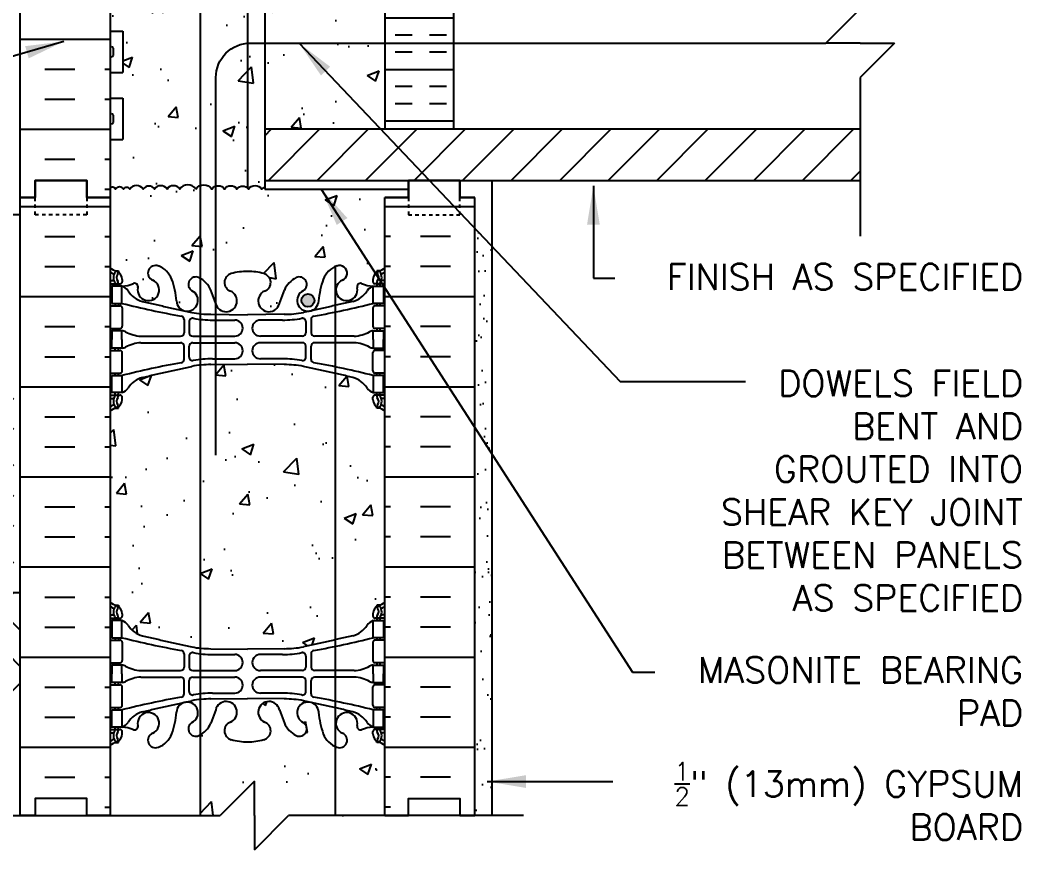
# Model space of a CAD drawing. Header units: inches. Extents: x 180.5 to 231.8, y 88.4 to 166.7.
# Drawn here: x 202.56 to 231.75, y 119.65 to 143.83 of the extents above; entities that cross this region are included whole.
import ezdxf

# ---------------------------------------------------------------- set-up
doc = ezdxf.new("R2010")
doc.units = ezdxf.units.IN
doc.header["$LTSCALE"] = 0.5
doc.header["$MEASUREMENT"] = 0
doc.linetypes.add('DASHED2', pattern=[0.375, 0.25, -0.125])
for name, color, linetype in [('HATCH', 12, 'Continuous'), ('line25', 2, 'Continuous'), ('LINE3', 3, 'Continuous'), ('LINE50', 5, 'Continuous'), ('LINE9', 9, 'Continuous'), ('TEXT', 4, 'Continuous'), ('Web_Edge', 9, 'Continuous')]:
    doc.layers.add(name, color=color, linetype=linetype)
doc.styles.add('DIM', font='romans.shx', dxfattribs={"width": 0.7})
doc.styles.add('ROMANS', font='romans.shx', dxfattribs={"height": 0.75})
doc.dimstyles.new('ext_12', dxfattribs={"dimscale": 12, "dimtxt": 0.09375, "dimasz": 0.09375, "dimexe": 0.09375, "dimexo": 0.0625, "dimgap": 0.0625, "dimtad": 1, "dimdec": 1, "dimzin": 3, "dimdsep": 46, "dimlunit": 4, "dimtxsty": 'DIM', "dimcen": 0.09, "dimdle": 0.09375, "dimclrt": 4, "dimadec": 0, "dimazin": 0, "dimtfac": 1, "dimtdec": 1, "dimtmove": 2, "dimatfit": 3, "dimfxl": 1, "dimfrac": 2, "dimtolj": 1, "dimtzin": 0, "dimarcsym": 0})

msp = doc.modelspace()

# ---------------------------------------------------------------- hatches: boundary and pattern name
at = {"layer": 'HATCH'}
h = msp.add_hatch(dxfattribs=at)
h.set_pattern_fill('AR-CONC', color=256, scale=0.5)
h.set_pattern_definition([(50, (0, 0), (3.5863, -0.31376), [0.375, -4.125]), (355, (0, 0), (-0.693757, 3.76096), [0.3, -3.3]), (100.4514, (0.299, -0.026), (2.892544, 3.4472), [0.3187, -3.50571]), (46.1842, (0, 1), (5.33621, -0.8276), [0.5625, -6.1875]), (96.6356, (0.4447, 0.931), (4.67331, 4.87059), [0.47805, -5.25857]), (351.1842, (0, 1), (4.67331, 4.87059), [0.45, -4.95]), (21, (0.5, 0.75), (2.984535, -2.013094), [0.375, -4.125]), (326, (0.5, 0.75), (1.216577, 3.62575), [0.3, -3.3]), (71.4514, (0.7487, 0.5822), (4.20111, 1.612656), [0.3187, -3.50571]), (37.5, (0, 0), (0.060799, 1.664469), [0, -3.26, 0, -3.35, 0, -3.3125]), (7.5, (0, 0), (1.315348, 1.972059), [0, -1.91, 0, -3.185, 0, -1.2625]), (327.5, (-1.115, 0), (2.669112, -0.1127744), [0, -1.25, 0, -3.9, 0, -5.175]), (317.5, (-1.615, 0), (2.91593, 0.500525), [0, -1.625, 0, -2.59, 0, -3.675])])
edge = h.paths.add_edge_path()
edge.add_arc((212.839, 132.066), 0.5, 46.2109, 66.4218)
edge.add_line((213.039, 132.524), (212.949, 132.524))
edge.add_line((212.949, 132.524), (212.949, 132.566))
edge.add_arc((213.089, 132.773), 0.25, 180, 235.9442, ccw=False)
edge.add_line((212.839, 132.773), (212.839, 132.841))
edge.add_arc((212.902, 132.841), 0.0625, 90, 180, ccw=False)
edge.add_line((212.902, 132.903), (212.949, 132.903))
edge.add_line((212.949, 132.903), (212.949, 132.973))
edge.add_line((212.949, 132.973), (212.844, 132.973))
edge.add_arc((212.967, 133.316), 0.364, 214.9775, 250.3387, ccw=False)
edge.add_arc((212.044, 132.704), 0.743, 32.7919, 73.8107)
edge.add_spline(control_points=[(212.251, 133.418), (210.814, 133.739)], knot_values=[0, 0, 1, 1], degree=1, periodic=0)
edge.add_arc((210.257, 130.807), 2.984, 79.2546, 90.0995)
edge.add_line((210.252, 133.791), (209.185, 133.807))
edge.add_line((209.185, 133.807), (208.119, 133.791))
edge.add_arc((208.114, 130.807), 2.984, 89.9005, 100.7454)
edge.add_spline(control_points=[(207.557, 133.739), (206.12, 133.418)], knot_values=[0, 0, 1, 1], degree=1, periodic=0)
edge.add_arc((206.327, 132.704), 0.743, 106.1893, 147.2081)
edge.add_arc((205.404, 133.316), 0.364, 289.6613, 325.0225, ccw=False)
edge.add_line((205.526, 132.973), (205.421, 132.973))
edge.add_line((205.421, 132.973), (205.421, 132.903))
edge.add_line((205.421, 132.903), (205.469, 132.903))
edge.add_arc((205.469, 132.841), 0.0625, 0, 90, ccw=False)
edge.add_line((205.531, 132.841), (205.531, 132.773))
edge.add_arc((205.281, 132.773), 0.25, 304.0558, 360, ccw=False)
edge.add_line((205.421, 132.566), (205.421, 132.524))
edge.add_line((205.421, 132.524), (205.331, 132.524))
edge.add_arc((205.531, 132.066), 0.5, 113.5782, 133.7891)
edge.add_line((205.185, 132.427), (205.185, 126.88))
edge.add_arc((205.531, 127.241), 0.5, 226.2109, 246.4218)
edge.add_line((205.331, 126.783), (205.421, 126.783))
edge.add_line((205.421, 126.783), (205.421, 126.741))
edge.add_arc((205.281, 126.534), 0.25, 0, 55.9442, ccw=False)
edge.add_line((205.531, 126.534), (205.531, 126.467))
edge.add_arc((205.469, 126.467), 0.0625, -90, 0, ccw=False)
edge.add_line((205.469, 126.404), (205.421, 126.404))
edge.add_line((205.421, 126.404), (205.421, 126.334))
edge.add_line((205.421, 126.334), (205.526, 126.334))
edge.add_arc((205.404, 125.992), 0.364, 34.9775, 70.3387, ccw=False)
edge.add_arc((206.327, 126.603), 0.743, 212.7919, 253.8107)
edge.add_spline(control_points=[(206.12, 125.889), (207.557, 125.568)], knot_values=[0, 0, 1, 1], degree=1, periodic=0)
edge.add_arc((208.114, 128.5), 2.984, 259.2546, 270.0995)
edge.add_line((208.119, 125.516), (209.185, 125.5))
edge.add_line((209.185, 125.5), (210.252, 125.516))
edge.add_arc((210.257, 128.5), 2.984, 269.9005, 280.7454)
edge.add_spline(control_points=[(210.814, 125.568), (212.251, 125.889)], knot_values=[0, 0, 1, 1], degree=1, periodic=0)
edge.add_arc((212.044, 126.603), 0.743, 286.1893, 327.2081)
edge.add_arc((212.967, 125.992), 0.364, 109.6613, 145.0225, ccw=False)
edge.add_line((212.844, 126.334), (212.949, 126.334))
edge.add_line((212.949, 126.334), (212.949, 126.404))
edge.add_line((212.949, 126.404), (212.902, 126.404))
edge.add_arc((212.902, 126.467), 0.0625, 180, 270, ccw=False)
edge.add_line((212.839, 126.467), (212.839, 126.534))
edge.add_arc((213.089, 126.534), 0.25, 124.0558, 180, ccw=False)
edge.add_line((212.949, 126.741), (212.949, 126.783))
edge.add_line((212.949, 126.783), (213.039, 126.783))
edge.add_arc((212.839, 127.241), 0.5, 293.5782, 313.7891)
edge.add_line((213.185, 126.88), (213.185, 132.427))
h.paths.add_polyline_path([(213.185, 138.654), (213.873, 138.654), (213.873, 138.904), (209.685, 138.904), (209.685, 138.95, 0.235325), (209.601, 138.905, 0.520567), (209.208, 138.905, 0.520567), (208.877, 138.905, 0.520567), (208.515, 138.905, 0.520567), (208.142, 138.905, 0.520567), (207.676, 138.905, 0.520567), (207.211, 138.905, 0.520567), (206.838, 138.905, 0.520567), (206.476, 138.905, 0.520567), (206.145, 138.905, 0.520567), (205.751, 138.905, 0.520567), (205.575, 138.905, 0.520567), (205.337, 138.905, 0.463769), (205.185, 138.938), (205.185, 138.654), (205.185, 136.619, 0.088416), (205.331, 136.522), (205.421, 136.522), (205.421, 136.48, -0.249069), (205.531, 136.273), (205.531, 136.206, -0.414214), (205.469, 136.143), (205.421, 136.143), (205.421, 136.073), (205.526, 136.073, 0.085348), (205.856, 136.149, -0.669601), (205.988, 136.028, 2.087231), (206.422, 136.253, -1), (206.586, 136.662, -0.21345), (206.978, 136.272, -0.069923), (207.115, 135.629, 1.702394), (207.565, 135.941, -0.940793), (207.768, 136.324, -0.173075), (208.114, 135.958), (208.257, 135.571, 1.612474), (208.688, 135.931, -0.734872), (208.711, 136.442, -0.068475), (209.185, 136.504, -0.068475), (209.66, 136.442, -0.734872), (209.683, 135.931, 1.612474), (210.114, 135.571), (210.257, 135.958, -0.173075), (210.603, 136.324, -0.940793), (210.806, 135.941, 1.702394), (211.256, 135.629, -0.069923), (211.393, 136.272, -0.21345), (211.785, 136.662, -1), (211.949, 136.253, 2.087231), (212.382, 136.028, -0.669601), (212.515, 136.149, 0.085348), (212.844, 136.073), (212.949, 136.073), (212.949, 136.143), (212.902, 136.143, -0.414214), (212.839, 136.206), (212.839, 136.273, -0.249069), (212.949, 136.48), (212.949, 136.522), (213.039, 136.522, 0.088416), (213.185, 136.619)])
h.paths.add_polyline_path([(209.685, 147.154), (205.752, 147.154, 0.243307), (205.55, 147.046), (205.55, 146.199), (205.509, 146.199), (205.509, 145.654), (205.259, 145.654), (205.259, 146.199), (205.185, 146.199), (205.185, 145.449), (205.55, 145.449), (205.55, 144.249), (205.185, 144.249), (205.185, 143.499), (205.55, 143.499), (205.55, 142.299), (205.185, 142.299), (205.185, 141.549), (205.55, 141.549), (205.55, 140.349), (205.185, 140.349), (205.185, 138.938, -0.463769), (205.337, 138.905, -0.520567), (205.575, 138.905, -0.520567), (205.751, 138.905, -0.520567), (206.145, 138.905, -0.520567), (206.476, 138.905, -0.520567), (206.838, 138.905, -0.520567), (207.211, 138.905, -0.520567), (207.676, 138.905, -0.520567), (208.142, 138.905, -0.520567), (208.515, 138.905, -0.520567), (208.877, 138.905, -0.520567), (209.208, 138.905, -0.520567), (209.601, 138.905, -0.235325), (209.685, 138.95), (209.685, 139.154)])
h.paths.add_polyline_path([(213.185, 145.654), (209.685, 145.654), (209.685, 140.654), (213.185, 140.654)])
h.paths.add_polyline_path([(212.675, 149.435, 0.268138), (212.514, 149.583), (205.857, 149.583, 0.268156), (205.695, 149.435), (205.695, 147.966), (205.815, 147.766), (205.815, 147.654), (205.185, 147.654), (205.185, 147.279), (205.425, 147.279, -0.180815), (205.751, 147.404), (213.185, 147.404), (213.185, 147.654), (212.555, 147.654), (212.555, 147.766), (212.675, 147.966)])
h.paths.add_polyline_path([(212.675, 155.925), (212.775, 155.925), (212.775, 155.955, -0.414214), (212.825, 156.005), (212.952, 156.005), (213, 156.155, -0.6), (213.1, 156.155), (213.185, 155.894), (213.185, 156.654), (213.185, 158.688, 0.088416), (213.039, 158.785), (212.949, 158.785), (212.949, 158.827, -0.249069), (212.839, 159.034), (212.839, 159.102, -0.414214), (212.902, 159.164), (212.949, 159.164), (212.949, 159.234), (212.844, 159.234, 0.085348), (212.515, 159.159, -0.669601), (212.382, 159.279, 2.087231), (211.949, 159.054, -1), (211.785, 158.646, -0.21345), (211.393, 159.035, -0.069923), (211.256, 159.679, 1.702394), (210.806, 159.366, -0.940793), (210.603, 158.983, -0.173075), (210.257, 159.35), (210.114, 159.736, 1.612474), (209.683, 159.377, -0.734872), (209.66, 158.866, -0.068475), (209.185, 158.804, -0.068475), (208.711, 158.866, -0.734872), (208.688, 159.377, 1.612474), (208.257, 159.736), (208.114, 159.35, -0.173075), (207.768, 158.983, -0.940793), (207.565, 159.366, 1.702394), (207.115, 159.679, -0.069923), (206.978, 159.035, -0.21345), (206.586, 158.646, -1), (206.422, 159.054, 2.087231), (205.988, 159.279, -0.669601), (205.856, 159.159, 0.085348), (205.526, 159.234), (205.421, 159.234), (205.421, 159.164), (205.469, 159.164, -0.414214), (205.531, 159.102), (205.531, 159.034, -0.249069), (205.421, 158.827), (205.421, 158.785), (205.331, 158.785, 0.088416), (205.185, 158.688), (205.185, 155.894), (205.27, 156.155, -0.6), (205.37, 156.155), (205.419, 156.005), (205.545, 156.005, -0.414214), (205.595, 155.955), (205.595, 155.925), (205.695, 155.925), (205.695, 154.323, -0.380397), (205.988, 154.028, 2.087231), (206.422, 154.253, -1), (206.586, 154.662, -0.21345), (206.978, 154.272, -0.069923), (207.115, 153.629, 1.702394), (207.565, 153.941, -0.940793), (207.768, 154.324, -0.173075), (208.114, 153.958), (208.257, 153.571, 1.612474), (208.688, 153.931, -0.734872), (208.711, 154.442, -0.068475), (209.185, 154.504, -0.068475), (209.66, 154.442, -0.734872), (209.683, 153.931, 1.612474), (210.114, 153.571), (210.257, 153.958, -0.173075), (210.603, 154.324, -0.940793), (210.806, 153.941, 1.702394), (211.256, 153.629, -0.069923), (211.393, 154.272, -0.21345), (211.785, 154.662, -1), (211.949, 154.253, 2.087231), (212.382, 154.028, -0.380392), (212.675, 154.323)])
edge = h.paths.add_edge_path()
edge.add_line((213.185, 162.88), (213.185, 165.654))
edge.add_line((213.185, 165.654), (210.185, 165.654))
edge.add_line((210.185, 165.654), (209.185, 164.654))
edge.add_line((209.185, 164.654), (209.185, 166.654))
edge.add_line((209.185, 166.654), (208.185, 165.654))
edge.add_line((208.185, 165.654), (205.185, 165.654))
edge.add_line((205.185, 165.654), (205.185, 162.88))
edge.add_arc((205.531, 163.241), 0.5, 226.2109, 246.4218)
edge.add_line((205.331, 162.783), (205.421, 162.783))
edge.add_line((205.421, 162.783), (205.421, 162.741))
edge.add_arc((205.281, 162.534), 0.25, 0, 55.9442, ccw=False)
edge.add_line((205.531, 162.534), (205.531, 162.467))
edge.add_arc((205.469, 162.467), 0.0625, -90, 0, ccw=False)
edge.add_line((205.469, 162.404), (205.421, 162.404))
edge.add_line((205.421, 162.404), (205.421, 162.334))
edge.add_line((205.421, 162.334), (205.526, 162.334))
edge.add_arc((205.404, 161.992), 0.364, 34.9775, 70.3387, ccw=False)
edge.add_arc((206.327, 162.603), 0.743, 212.7919, 253.8107)
edge.add_spline(control_points=[(206.12, 161.889), (207.557, 161.568)], knot_values=[0, 0, 1, 1], degree=1, periodic=0)
edge.add_arc((208.114, 164.5), 2.984, 259.2546, 270.0995)
edge.add_line((208.119, 161.516), (209.185, 161.5))
edge.add_line((209.185, 161.5), (210.252, 161.516))
edge.add_arc((210.257, 164.5), 2.984, 269.9005, 280.7454)
edge.add_spline(control_points=[(210.814, 161.568), (212.251, 161.889)], knot_values=[0, 0, 1, 1], degree=1, periodic=0)
edge.add_arc((212.044, 162.603), 0.743, 286.1893, 327.2081)
edge.add_arc((212.967, 161.992), 0.364, 109.6613, 145.0225, ccw=False)
edge.add_line((212.844, 162.334), (212.949, 162.334))
edge.add_line((212.949, 162.334), (212.949, 162.404))
edge.add_line((212.949, 162.404), (212.902, 162.404))
edge.add_arc((212.902, 162.467), 0.0625, 180, 270, ccw=False)
edge.add_line((212.839, 162.467), (212.839, 162.534))
edge.add_arc((213.089, 162.534), 0.25, 124.0558, 180, ccw=False)
edge.add_line((212.949, 162.741), (212.949, 162.783))
edge.add_line((212.949, 162.783), (213.039, 162.783))
edge.add_arc((212.839, 163.241), 0.5, 293.5782, 313.7891)
h.paths.add_polyline_path([(207.593, 164.179), (207.944, 164.314), (207.842, 164.011)], flags=16)
h = msp.add_hatch(dxfattribs=at)
h.set_pattern_fill('INSUL', color=256, scale=7, style=0)
h.set_pattern_definition([(0, (-2720.976, -258.3558), (0, 2.625), []), (0, (-2720.976, -257.4808), (0, 2.625), [0.875, -0.875]), (0, (-2720.976, -256.6058), (0, 2.625), [0.875, -0.875])])
h.paths.add_polyline_path([(202.56, 138.654), (202.998, 138.654), (202.998, 139.154), (204.498, 139.154), (204.498, 138.654), (205.185, 138.654), (205.185, 156.654), (204.498, 156.654), (204.498, 157.154), (202.998, 157.154), (202.998, 156.654), (202.56, 156.654)])
h = msp.add_hatch(dxfattribs=at)
h.set_pattern_fill('INSUL', color=256, scale=4, angle=180, style=0)
h.set_pattern_definition([(180, (73.9841, -28.6108), (-2e-16, -1.5), []), (180, (73.9841, -29.1108), (-2e-16, -1.5), [0.5, -0.5]), (180, (73.9841, -29.6108), (-2e-16, -1.5), [0.5, -0.5])])
h.paths.add_polyline_path([(213.185, 140.654), (215.185, 140.654), (215.185, 141.751), (213.185, 141.751)])
h.paths.add_polyline_path([(215.185, 145.654), (213.185, 145.654), (213.185, 141.751), (215.185, 141.751)])
h = msp.add_hatch(dxfattribs=at)
h.set_pattern_fill('ANSI31', color=256, scale=8, style=0)
h.set_pattern_definition([(45, (82.9179, 6.6192), (-0.707107, 0.707107), [])])
h.paths.add_polyline_path([(209.685, 140.654), (209.685, 139.154), (227.037, 139.154), (227.037, 140.654)])
h = msp.add_hatch(dxfattribs=at)
h.set_pattern_fill('INSUL', color=256, scale=7, style=0)
h.set_pattern_definition([(0, (-2720.976, -276.3558), (0, 2.625), []), (0, (-2720.976, -275.4808), (0, 2.625), [0.875, -0.875]), (0, (-2720.976, -274.6058), (0, 2.625), [0.875, -0.875])])
h.paths.add_polyline_path([(202.56, 120.654), (202.998, 120.654), (202.998, 121.154), (204.498, 121.154), (204.498, 120.654), (205.185, 120.654), (205.185, 138.654), (204.498, 138.654), (204.498, 139.154), (202.998, 139.154), (202.998, 138.654), (202.56, 138.654)])
h = msp.add_hatch(dxfattribs=at)
h.set_pattern_fill('INSUL', color=256, scale=7, style=0)
h.set_pattern_definition([(180, (3139.347, -276.3558), (0, 2.625), []), (180, (3139.347, -275.4808), (0, 2.625), [0.875, -0.875]), (180, (3139.347, -274.6058), (0, 2.625), [0.875, -0.875])])
h.paths.add_polyline_path([(215.81, 120.654), (215.373, 120.654), (215.373, 121.154), (213.873, 121.154), (213.873, 120.654), (213.185, 120.654), (213.185, 138.654), (213.873, 138.654), (213.873, 139.154), (215.373, 139.154), (215.373, 138.654), (215.81, 138.654)])
h = msp.add_hatch(dxfattribs=at)
h.set_pattern_fill('AR-SAND', color=256, scale=0.5, style=0)
h.set_pattern_definition([(37.5, (109.0073, -7.74744), (-0.0314967, 0.963412), [0, -0.76, 0, -0.85, 0, -0.8125]), (7.5, (109.0073, -7.7474), (0.884888, 1.411073), [0, -0.41, 0, -0.685, 0, -0.2625]), (327.5, (108.3923, -7.74744), (1.557071, 0.0028295), [0, -0.25, 0, -0.9, 0, -1.175]), (317.5, (108.3923, -7.7474), (1.503063, 0.438838), [0, -0.125, 0, -0.59, 0, -0.675])])
h.paths.add_polyline_path([(216.31, 138.154), (215.81, 138.154), (215.81, 120.654), (216.31, 120.654)])
h = msp.add_hatch(dxfattribs=at)
h.set_pattern_fill('EARTH', color=256, scale=8, angle=45, style=0)
h.set_pattern_definition([(45, (106.9868, -7.1224), (2e-16, 2.828427), [2, -2]), (45, (106.4564, -6.5921), (2e-16, 2.828427), [2, -2]), (45, (105.9261, -6.0618), (2e-16, 2.828427), [2, -2]), (135, (105.9261, -5.7082), (-2.828427, 4e-16), [2, -2]), (135, (106.4564, -5.178), (-2.828427, 4e-16), [2, -2]), (135, (106.9868, -4.6476), (-2.828427, 4e-16), [2, -2])])
h.paths.add_polyline_path([(202.373, 133.154), (180.506, 132.772), (180.827, 132.403), (181.411, 131.735), (181.928, 131.149), (182.386, 130.637), (182.795, 130.188), (183.163, 129.793), (183.5, 129.444), (183.815, 129.13), (184.115, 128.845), (184.402, 128.584), (184.675, 128.348), (184.935, 128.136), (185.18, 127.947), (185.411, 127.779), (185.627, 127.633), (185.828, 127.506), (186.014, 127.398), (186.189, 127.306), (186.355, 127.226), (186.516, 127.156), (186.676, 127.091), (186.837, 127.03), (187.004, 126.968), (187.179, 126.902), (187.365, 126.83), (187.561, 126.753), (187.764, 126.671), (187.971, 126.586), (188.179, 126.5), (188.387, 126.413), (188.591, 126.327), (188.788, 126.244), (188.978, 126.165), (189.161, 126.089), (189.341, 126.017), (189.521, 125.948), (189.702, 125.882), (189.889, 125.819), (190.084, 125.759), (190.289, 125.702), (190.506, 125.647), (190.735, 125.595), (190.974, 125.546), (191.22, 125.5), (191.471, 125.457), (191.726, 125.417), (191.982, 125.381), (192.237, 125.349), (192.49, 125.32), (192.739, 125.295), (192.983, 125.273), (193.219, 125.253), (193.448, 125.236), (193.666, 125.221), (193.873, 125.207), (194.067, 125.194), (194.248, 125.182), (194.419, 125.171), (194.585, 125.159), (194.751, 125.147), (194.921, 125.133), (195.101, 125.118), (195.294, 125.102), (195.506, 125.082), (195.739, 125.061), (195.992, 125.036), (196.262, 125.009), (196.544, 124.98), (196.836, 124.95), (197.134, 124.918), (197.435, 124.884), (197.735, 124.85), (198.035, 124.814), (198.348, 124.774), (198.695, 124.727), (199.092, 124.67), (199.559, 124.6), (200.114, 124.513), (200.775, 124.407), (201.56, 124.279), (202.56, 124.279), (202.56, 127.154), (202.373, 127.154)])
h = msp.add_hatch(dxfattribs=at)
h.set_pattern_fill('AR-CONC', color=256, scale=0.5, style=0)
h.set_pattern_definition([(50, (207.741, 119.6537), (3.5863, -0.3138), [0.375, -4.125]), (355, (207.741, 119.6537), (-0.6938, 3.761), [0.3, -3.3]), (100.45, (208.0397, 119.6275), (2.8925, 3.4472), [0.3187, -3.5057]), (46.184, (207.741, 120.6537), (5.3362, -0.8276), [0.5625, -6.1875]), (96.64, (208.1855, 120.5847), (4.6733, 4.8706), [0.478, -5.2586]), (351.18, (207.741, 120.6537), (4.6733, 4.8706), [0.45, -4.95]), (21, (208.241, 120.4037), (2.9845, -2.0131), [0.375, -4.125]), (326, (208.241, 120.4037), (1.2166, 3.6258), [0.3, -3.3]), (71.45, (208.4896, 120.236), (4.2011, 1.6127), [0.3187, -3.5057]), (37.5, (207.7409, 119.6537), (0.0608, 1.66447), [0, -3.26, 0, -3.35, 0, -3.3125]), (7.5, (207.7409, 119.6537), (1.31535, 1.97206), [0, -1.91, 0, -3.185, 0, -1.2625]), (327.5, (206.6259, 119.6537), (2.66911, -0.11277), [0, -1.25, 0, -3.9, 0, -5.175]), (317.5, (206.1259, 119.6537), (2.9159, 0.5005), [0, -1.625, 0, -2.59, 0, -3.675])])
h.paths.add_polyline_path([(213.185, 122.688, 0.088416), (213.039, 122.785), (212.949, 122.785), (212.949, 122.827, -0.249069), (212.839, 123.034), (212.839, 123.102, -0.414214), (212.902, 123.164), (212.949, 123.164), (212.949, 123.234), (212.844, 123.234, 0.087457), (212.507, 123.155, -0.638777), (212.382, 123.279, 2.087231), (211.949, 123.054, -1), (211.785, 122.646, -0.21345), (211.393, 123.035, -0.068226), (211.257, 123.663, 1.753171), (210.806, 123.366, -0.940793), (210.603, 122.983, -0.173075), (210.257, 123.35), (210.114, 123.736, 1.612474), (209.683, 123.377, -0.734872), (209.66, 122.866, -0.068475), (209.185, 122.804, -0.001645), (209.174, 122.804), (209.174, 121.444), (209.383, 121.654), (209.383, 120.654), (209.383, 119.654), (210.383, 120.654), (213.185, 120.654)])
h.paths.add_polyline_path([(209.174, 122.804, -0.066822), (208.711, 122.866, -0.734872), (208.688, 123.377, 1.612474), (208.257, 123.736), (208.114, 123.35, -0.15973), (207.802, 123.001), (207.802, 120.654), (208.383, 120.654), (209.174, 121.444)])
at = {"layer": 'LINE3'}
h = msp.add_hatch(color=256, dxfattribs=at)
h.paths.add_polyline_path([(211.128, 135.694, 0.831395), (210.76, 135.694)])
h.paths.add_polyline_path([(211.132, 135.66, 0.045935), (211.128, 135.694), (210.76, 135.694, 0.045935), (210.757, 135.66, 1)])

# ---------------------------------------------------------------- linework, layer by layer
at = {"layer": 'HATCH'}
for points in [[(207.676, 138.905, 0.520567), (207.211, 138.905, 0.520567), (206.838, 138.905, 0.520567), (206.476, 138.905, 0.520567), (206.145, 138.905, 0.520567), (205.751, 138.905, 0.520567), (205.575, 138.905, 0.520567), (205.337, 138.905, 0.520567), (205.172, 138.925)], [(207.676, 138.905, -0.520567), (208.142, 138.905, -0.520567), (208.515, 138.905, -0.520567), (208.877, 138.905, -0.520567), (209.208, 138.905, -0.520567), (209.601, 138.905, -0.235325), (209.685, 138.95, -0.235325)]]:
    msp.add_lwpolyline(points, format="xyb", dxfattribs=at)
at = {"layer": 'line25'}
for p, q in [((205.185, 156.654), (205.185, 138.654)), ((205.185, 143.499), (205.55, 143.499)), ((205.55, 143.499), (205.55, 142.299)), ((205.185, 142.299), (205.55, 142.299)), ((205.185, 141.549), (205.55, 141.549)), ((205.55, 141.549), (205.55, 140.349)), ((205.185, 140.349), (205.55, 140.349)), ((209.685, 139.154), (209.685, 138.904)), ((209.685, 139.154), (227.037, 139.154)), ((209.685, 138.904), (213.873, 138.904)), ((205.185, 138.654), (205.185, 120.654)), ((213.185, 120.654), (213.185, 138.654))]:
    msp.add_line(p, q, dxfattribs=at)
msp.add_lwpolyline([(209.685, 147.154), (209.685, 139.154)], dxfattribs=at)
at = {"layer": 'LINE3'}
for p, q in [((209.185, 166.633), (209.185, 138.932)), ((207.802, 165.077), (207.802, 120.654)), ((211.736, 136.654), (211.736, 120.654))]:
    msp.add_line(p, q, dxfattribs=at)
at = {"layer": 'LINE3', "linetype": 'Continuous'}
msp.add_lwpolyline([(208.263, 131.155), (208.263, 142.155, -0.414214), (209.263, 143.155), (226.038, 143.155)], format="xyb", dxfattribs=at)
at = {"layer": 'LINE3'}
msp.add_circle((210.944, 135.66), 0.188, dxfattribs=at)
at = {"layer": 'LINE50'}
for p, q in [((202.56, 138.654), (202.56, 156.654)), ((202.56, 120.654), (202.56, 138.654)), ((215.81, 120.654), (215.81, 138.654))]:
    msp.add_line(p, q, dxfattribs=at)
for points in [[(205.185, 138.654), (204.498, 138.654), (204.498, 139.154), (202.998, 139.154), (202.998, 138.654), (202.56, 138.654)], [(202.56, 138.654), (202.998, 138.654), (202.998, 139.154), (204.498, 139.154), (204.498, 138.654), (205.185, 138.654)], [(202.56, 138.654), (202.998, 138.654), (202.998, 139.154), (204.498, 139.154), (204.498, 138.654), (205.185, 138.654)], [(213.185, 138.654), (213.873, 138.654), (213.873, 139.154), (215.373, 139.154), (215.373, 138.654), (215.81, 138.654)], [(215.81, 138.654), (215.373, 138.654), (215.373, 139.154), (213.873, 139.154), (213.873, 138.654), (213.185, 138.654)], [(205.185, 120.654), (204.498, 120.654), (204.498, 121.154), (202.998, 121.154), (202.998, 120.654), (202.56, 120.654)], [(213.185, 120.654), (213.873, 120.654), (213.873, 121.154), (215.373, 121.154), (215.373, 120.654), (215.81, 120.654)]]:
    msp.add_lwpolyline(points, dxfattribs=at)
at = {"layer": 'LINE9'}
for p, q in [((213.185, 145.654), (213.185, 140.654)), ((215.185, 145.654), (215.185, 140.654)), ((226.037, 143.154), (227.037, 144.154)), ((227.037, 143.154), (226.037, 143.154)), ((227.037, 143.154), (228.037, 143.154)), ((228.037, 143.154), (227.037, 142.154)), ((205.185, 143.009), (205.185, 142.789)), ((205.185, 142.954), (205.185, 142.954)), ((205.185, 142.844), (205.185, 142.844)), ((205.225, 143.049), (205.225, 143.049)), ((205.265, 143.009), (205.265, 142.789)), ((205.225, 142.749), (205.225, 142.749)), ((227.037, 142.154), (227.037, 137.529)), ((205.185, 141.059), (205.185, 140.839)), ((205.225, 141.099), (205.225, 141.099)), ((205.265, 141.059), (205.265, 140.839)), ((205.185, 141.004), (205.185, 141.004)), ((205.185, 140.894), (205.185, 140.894)), ((205.225, 140.799), (205.225, 140.799)), ((209.685, 140.654), (227.037, 140.654)), ((216.31, 120.654), (216.31, 139.154)), ((202.56, 138.154), (202.06, 138.154)), ((202.352, 127.154), (202.56, 127.154)), ((209.383, 121.654), (208.383, 120.654)), ((209.383, 120.654), (209.383, 121.654)), ((201.541, 120.654), (208.383, 120.654)), ((209.383, 119.654), (210.383, 120.654)), ((209.383, 120.654), (209.383, 119.654)), ((217.225, 120.654), (210.383, 120.654))]:
    msp.add_line(p, q, dxfattribs=at)
at = {"layer": 'LINE9', "linetype": 'DASHED2', "ltscale": 0.15}
for points in [[(204.498, 138.654), (204.498, 138.654), (204.498, 138.154), (202.998, 138.154), (202.998, 138.654), (202.998, 138.654)], [(213.873, 138.654), (213.873, 138.654), (213.873, 138.154), (215.373, 138.154), (215.373, 138.654), (215.373, 138.654)]]:
    msp.add_lwpolyline(points, dxfattribs=at)
at = {"layer": 'LINE9'}
for centre, start, end in [((205.225, 143.009), 90, 180), ((205.225, 142.789), 180, 270), ((205.225, 143.009), 0, 90), ((205.225, 142.789), 270, 0), ((205.225, 141.059), 90, 180), ((205.225, 141.059), 0, 90), ((205.225, 140.839), 180, 270), ((205.225, 140.839), 270, 0)]:
    msp.add_arc(centre, 0.04, start, end, dxfattribs=at)
at = {"layer": 'Web_Edge'}
for p, q in [((205.331, 136.522), (205.421, 136.522)), ((205.421, 136.522), (205.421, 136.48)), ((213.039, 136.522), (212.949, 136.522)), ((212.949, 136.522), (212.949, 136.48)), ((205.185, 136.243), (205.263, 136.243)), ((205.185, 136.143), (205.469, 136.143)), ((205.331, 136.143), (205.331, 136.073)), ((205.421, 136.143), (205.421, 136.073)), ((205.531, 136.273), (205.531, 136.206)), ((212.839, 136.273), (212.839, 136.206)), ((213.185, 136.143), (212.902, 136.143)), ((212.949, 136.143), (212.949, 136.073)), ((213.039, 136.143), (213.039, 136.073)), ((213.185, 136.243), (213.108, 136.243)), ((208.257, 135.571), (208.114, 135.958)), ((210.114, 135.571), (210.257, 135.958)), ((205.185, 135.503), (205.469, 135.503)), ((205.331, 135.573), (205.331, 135.503)), ((205.421, 135.573), (205.421, 135.503)), ((213.185, 135.503), (212.902, 135.503)), ((212.949, 135.573), (212.949, 135.503)), ((213.039, 135.573), (213.039, 135.503)), ((205.531, 135.441), (205.531, 134.906)), ((208.119, 135.255), (209.185, 135.239)), ((210.252, 135.255), (209.185, 135.239)), ((212.839, 135.441), (212.839, 134.906)), ((207.334, 135.103), (207.334, 134.718)), ((207.486, 135.041), (207.486, 134.718)), ((208.166, 135.087), (208.813, 135.087)), ((210.205, 135.087), (209.558, 135.087)), ((210.885, 135.041), (210.885, 134.718)), ((211.037, 135.103), (211.037, 134.718)), ((205.185, 134.843), (205.469, 134.843)), ((205.331, 134.843), (205.331, 134.773)), ((205.421, 134.843), (205.421, 134.773)), ((206.079, 134.618), (207.234, 134.618)), ((207.586, 134.618), (208.813, 134.618)), ((210.785, 134.618), (209.558, 134.618)), ((212.292, 134.618), (211.137, 134.618)), ((213.185, 134.843), (212.902, 134.843)), ((212.949, 134.843), (212.949, 134.773)), ((213.039, 134.843), (213.039, 134.773)), ((206.079, 134.429), (207.234, 134.428)), ((207.334, 133.943), (207.334, 134.328)), ((207.486, 134.005), (207.486, 134.328)), ((207.586, 134.428), (208.813, 134.428)), ((210.785, 134.428), (209.558, 134.428)), ((210.885, 134.005), (210.885, 134.328)), ((211.037, 133.943), (211.037, 134.328)), ((212.292, 134.429), (211.137, 134.428)), ((205.185, 134.203), (205.469, 134.203)), ((205.331, 134.203), (205.331, 134.273)), ((205.421, 134.203), (205.421, 134.273)), ((205.531, 133.606), (205.531, 134.141)), ((212.839, 133.606), (212.839, 134.141)), ((213.185, 134.203), (212.902, 134.203)), ((212.949, 134.203), (212.949, 134.273)), ((213.039, 134.203), (213.039, 134.273)), ((208.119, 133.791), (209.185, 133.807)), ((208.166, 133.959), (208.813, 133.959)), ((210.252, 133.791), (209.185, 133.807)), ((210.205, 133.959), (209.558, 133.959)), ((205.185, 133.543), (205.469, 133.543)), ((205.331, 133.473), (205.331, 133.543)), ((205.421, 133.473), (205.421, 133.543)), ((213.185, 133.543), (212.902, 133.543)), ((212.949, 133.473), (212.949, 133.543)), ((213.039, 133.473), (213.039, 133.543)), ((205.185, 132.903), (205.469, 132.903)), ((205.331, 132.903), (205.331, 132.973)), ((205.421, 132.903), (205.421, 132.973)), ((213.185, 132.903), (212.902, 132.903)), ((212.949, 132.903), (212.949, 132.973)), ((213.039, 132.903), (213.039, 132.973)), ((205.185, 132.803), (205.263, 132.803)), ((205.421, 132.524), (205.421, 132.566)), ((205.531, 132.773), (205.531, 132.841)), ((212.839, 132.773), (212.839, 132.841)), ((212.949, 132.524), (212.949, 132.566)), ((213.185, 132.803), (213.108, 132.803)), ((205.331, 132.524), (205.421, 132.524)), ((213.039, 132.524), (212.949, 132.524)), ((205.331, 126.783), (205.421, 126.783)), ((205.421, 126.783), (205.421, 126.741)), ((213.039, 126.783), (212.949, 126.783)), ((212.949, 126.783), (212.949, 126.741)), ((205.185, 126.504), (205.263, 126.504)), ((205.531, 126.534), (205.531, 126.467)), ((212.839, 126.534), (212.839, 126.467)), ((213.185, 126.504), (213.108, 126.504)), ((205.185, 126.404), (205.469, 126.404)), ((205.331, 126.404), (205.331, 126.334)), ((205.421, 126.404), (205.421, 126.334)), ((213.185, 126.404), (212.902, 126.404)), ((212.949, 126.404), (212.949, 126.334)), ((213.039, 126.404), (213.039, 126.334)), ((205.185, 125.764), (205.469, 125.764)), ((205.331, 125.834), (205.331, 125.764)), ((205.421, 125.834), (205.421, 125.764)), ((205.531, 125.702), (205.531, 125.167)), ((212.839, 125.702), (212.839, 125.167)), ((213.185, 125.764), (212.902, 125.764)), ((212.949, 125.834), (212.949, 125.764)), ((213.039, 125.834), (213.039, 125.764)), ((207.334, 125.364), (207.334, 124.98)), ((207.486, 125.302), (207.486, 124.98)), ((208.119, 125.516), (209.185, 125.5)), ((208.166, 125.348), (208.813, 125.348)), ((210.252, 125.516), (209.185, 125.5)), ((210.205, 125.348), (209.558, 125.348)), ((210.885, 125.302), (210.885, 124.98)), ((211.037, 125.364), (211.037, 124.98)), ((205.185, 125.104), (205.469, 125.104)), ((205.331, 125.104), (205.331, 125.034)), ((205.421, 125.104), (205.421, 125.034)), ((213.185, 125.104), (212.902, 125.104)), ((212.949, 125.104), (212.949, 125.034)), ((213.039, 125.104), (213.039, 125.034)), ((206.079, 124.879), (207.234, 124.88)), ((206.079, 124.69), (207.234, 124.689)), ((207.586, 124.88), (208.813, 124.88)), ((207.586, 124.689), (208.813, 124.689)), ((210.785, 124.88), (209.558, 124.88)), ((210.785, 124.689), (209.558, 124.689)), ((212.292, 124.879), (211.137, 124.88)), ((212.292, 124.69), (211.137, 124.689)), ((205.185, 124.464), (205.469, 124.464)), ((205.331, 124.464), (205.331, 124.534)), ((205.421, 124.464), (205.421, 124.534)), ((205.531, 123.867), (205.531, 124.402)), ((207.334, 124.204), (207.334, 124.589)), ((207.486, 124.266), (207.486, 124.589)), ((210.885, 124.266), (210.885, 124.589)), ((211.037, 124.204), (211.037, 124.589)), ((212.839, 123.867), (212.839, 124.402)), ((213.185, 124.464), (212.902, 124.464)), ((212.949, 124.464), (212.949, 124.534)), ((213.039, 124.464), (213.039, 124.534)), ((208.166, 124.22), (208.813, 124.22)), ((210.205, 124.22), (209.558, 124.22)), ((205.185, 123.804), (205.469, 123.804)), ((205.331, 123.734), (205.331, 123.804)), ((205.421, 123.734), (205.421, 123.804)), ((208.119, 124.052), (209.185, 124.068)), ((210.252, 124.052), (209.185, 124.068)), ((213.185, 123.804), (212.902, 123.804)), ((212.949, 123.734), (212.949, 123.804)), ((213.039, 123.734), (213.039, 123.804)), ((208.257, 123.736), (208.114, 123.35)), ((210.114, 123.736), (210.257, 123.35)), ((205.331, 123.164), (205.331, 123.234)), ((205.421, 123.164), (205.421, 123.234)), ((212.949, 123.164), (212.949, 123.234)), ((213.039, 123.164), (213.039, 123.234)), ((205.185, 123.164), (205.469, 123.164)), ((205.185, 123.064), (205.263, 123.064)), ((205.531, 123.034), (205.531, 123.102)), ((212.839, 123.034), (212.839, 123.102)), ((213.185, 123.164), (212.902, 123.164)), ((213.185, 123.064), (213.108, 123.064)), ((205.331, 122.785), (205.421, 122.785)), ((205.421, 122.785), (205.421, 122.827)), ((212.949, 122.785), (212.949, 122.827)), ((213.039, 122.785), (212.949, 122.785))]:
    msp.add_line(p, q, dxfattribs=at)
for points in [[(205.226, 135.573), (205.526, 135.573), (205.526, 136.073), (205.226, 136.073)], [(213.144, 135.573), (212.844, 135.573), (212.844, 136.073), (213.144, 136.073)], [(205.226, 133.473), (205.526, 133.473), (205.526, 132.973), (205.226, 132.973)], [(213.144, 133.473), (212.844, 133.473), (212.844, 132.973), (213.144, 132.973)], [(205.226, 125.834), (205.526, 125.834), (205.526, 126.334), (205.226, 126.334)], [(213.144, 125.834), (212.844, 125.834), (212.844, 126.334), (213.144, 126.334)], [(205.226, 123.734), (205.526, 123.734), (205.526, 123.234), (205.226, 123.234)], [(213.144, 123.734), (212.844, 123.734), (212.844, 123.234), (213.144, 123.234)]]:
    msp.add_lwpolyline(points, close=True, dxfattribs=at)
for points in [[(205.526, 134.523), (205.526, 134.773), (205.226, 134.773), (205.226, 134.523)], [(212.844, 134.523), (212.844, 134.773), (213.144, 134.773), (213.144, 134.523)], [(205.526, 134.523), (205.526, 134.273), (205.226, 134.273), (205.226, 134.523)], [(212.844, 134.523), (212.844, 134.273), (213.144, 134.273), (213.144, 134.523)], [(205.526, 124.784), (205.526, 125.034), (205.226, 125.034), (205.226, 124.784)], [(212.844, 124.784), (212.844, 125.034), (213.144, 125.034), (213.144, 124.784)], [(205.526, 124.784), (205.526, 124.534), (205.226, 124.534), (205.226, 124.784)], [(212.844, 124.784), (212.844, 124.534), (213.144, 124.534), (213.144, 124.784)]]:
    msp.add_lwpolyline(points, dxfattribs=at)
for centre, radius, start, end in [((206.504, 136.457), 0.22, 68.1963, 248.1963), ((206.347, 136.029), 0.677, 21.1239, 69.3197), ((212.024, 136.029), 0.677, 110.6803, 158.8761), ((211.867, 136.457), 0.22, 291.8037, 111.8037), ((205.531, 136.98), 0.5, 226.2109, 250.5288), ((205.531, 136.98), 0.6, 234.7832, 245.0748), ((205.525, 136.328), 0.25, 140.1145, 222.4609), ((205.269, 136.417), 0.021, 343.464, 63.9957), ((205.367, 136.459), 0.045, 321.448, 139.1879), ((205.281, 136.273), 0.25, 0, 70.5288), ((205.525, 136.328), 0.16, 140.0001, 222.4609), ((208.78, 136.182), 0.268, 104.7892, 250.0338), ((209.174, 134.75), 1.754, 89.6229, 105.2918), ((209.197, 134.75), 1.754, 74.7082, 90.3771), ((209.591, 136.182), 0.268, 289.9662, 75.2108), ((213.089, 136.273), 0.25, 109.4712, 180), ((213.004, 136.459), 0.045, 40.8121, 218.552), ((212.846, 136.328), 0.16, 317.5391, 39.9999), ((212.839, 136.98), 0.5, 289.4712, 313.7891), ((212.846, 136.328), 0.25, 317.5391, 39.8855), ((213.102, 136.417), 0.021, 116.0043, 196.536), ((212.839, 136.98), 0.6, 294.9252, 305.2168), ((205.264, 136.263), 0.0196, 269.4032, 15.4901), ((205.374, 136.189), 0.045, 222.4609, 42.4609), ((205.469, 136.206), 0.0625, 270, 0), ((205.472, 137.069), 0.997, 273.1538, 293.1467), ((205.404, 135.731), 0.364, 34.9775, 70.3387), ((205.897, 136.061), 0.0968, 340.1551, 110.4331), ((206.296, 135.966), 0.314, 168.5886, 66.1916), ((204.756, 135.464), 2.365, 4.3895, 20.0015), ((207.678, 136.127), 0.217, 65.5264, 238.537), ((207.427, 135.656), 0.75, 23.6938, 62.9705), ((210.944, 135.656), 0.75, 117.0295, 156.3062), ((210.693, 136.127), 0.217, 301.463, 114.4736), ((213.615, 135.464), 2.365, 159.9985, 175.6105), ((212.075, 135.966), 0.314, 113.8084, 11.4114), ((212.474, 136.061), 0.0968, 69.5669, 199.8449), ((212.899, 137.069), 0.997, 246.8533, 266.8462), ((212.967, 135.731), 0.364, 109.6613, 145.0225), ((212.902, 136.206), 0.0625, 180, 270), ((212.997, 136.189), 0.045, 137.5391, 317.5391), ((213.107, 136.263), 0.0196, 164.5099, 270.5968), ((206.327, 136.342), 0.743, 212.7919, 253.8107), ((207.427, 135.66), 0.314, 182.7357, 63.9348), ((208.562, 135.644), 0.314, 193.4146, 66.1916), ((209.809, 135.644), 0.314, 113.8084, 346.5854), ((210.944, 135.66), 0.314, 116.0652, 357.2643), ((212.044, 136.342), 0.743, 286.1893, 327.2081), ((205.469, 135.441), 0.0625, 0, 90), ((212.335, 162.993), 28.253, 256.0552, 259.6343), ((206.036, 162.993), 28.253, 280.3657, 283.9448), ((212.902, 135.441), 0.0625, 90, 180), ((207.234, 135.103), 0.1, 360, 79.6343), ((208.114, 138.239), 2.984, 259.2546, 270.0995), ((210.257, 138.239), 2.984, 269.9005, 280.7454), ((211.137, 135.103), 0.1, 100.3657, 180), ((205.469, 134.906), 0.0625, 270, 0), ((207.586, 135.041), 0.1, 79.2546, 180), ((208.161, 138.071), 2.984, 259.2546, 270.0995), ((208.813, 134.853), 0.234, 270, 90), ((209.558, 134.853), 0.234, 90, 270), ((210.21, 138.071), 2.984, 269.9005, 280.7454), ((210.785, 135.041), 0.1, 0, 100.7454), ((212.902, 134.906), 0.0625, 180, 270), ((205.522, 134.554), 0.219, 60.4937, 88.92), ((206.164, 135.774), 1.16, 242.5844, 265.8032), ((207.234, 134.718), 0.1, 270.0388, 360), ((207.586, 134.718), 0.1, 180, 270), ((210.785, 134.718), 0.1, 270, 0), ((211.137, 134.718), 0.1, 180, 269.9612), ((212.207, 135.774), 1.16, 274.1968, 297.4156), ((212.849, 134.554), 0.219, 91.08, 119.5063), ((206.164, 133.272), 1.16, 94.1968, 117.4156), ((207.234, 134.328), 0.1, 0, 89.9612), ((207.586, 134.328), 0.1, 90, 180), ((208.813, 134.193), 0.234, 270, 90), ((209.558, 134.193), 0.234, 90, 270), ((210.785, 134.328), 0.1, 0, 90), ((211.137, 134.328), 0.1, 90.0388, 180), ((212.207, 133.272), 1.16, 62.5844, 85.8032), ((205.469, 134.141), 0.0625, 0, 90), ((205.522, 134.492), 0.219, 271.08, 299.5063), ((212.849, 134.492), 0.219, 240.4937, 268.92), ((212.902, 134.141), 0.0625, 90, 180), ((212.335, 106.053), 28.253, 100.3657, 103.9448), ((207.234, 133.943), 0.1, 280.3657, 0), ((207.586, 134.005), 0.1, 180, 280.7454), ((208.114, 130.807), 2.984, 89.9005, 100.7454), ((208.161, 130.975), 2.984, 89.9005, 100.7454), ((210.21, 130.975), 2.984, 79.2546, 90.0995), ((210.257, 130.807), 2.984, 79.2546, 90.0995), ((210.785, 134.005), 0.1, 259.2546, 0), ((211.137, 133.943), 0.1, 180, 259.6343), ((206.036, 106.053), 28.253, 76.0552, 79.6343), ((205.469, 133.606), 0.0625, 270, 0), ((212.902, 133.606), 0.0625, 180, 270), ((206.327, 132.704), 0.743, 106.1893, 147.2081), ((212.044, 132.704), 0.743, 32.7919, 73.8107), ((205.525, 132.719), 0.25, 137.5391, 219.8855), ((205.374, 132.857), 0.045, 317.5391, 137.5391), ((205.469, 132.841), 0.0625, 360, 90), ((205.404, 133.316), 0.364, 289.6613, 325.0225), ((212.967, 133.316), 0.364, 214.9775, 250.3387), ((212.902, 132.841), 0.0625, 90, 180), ((212.997, 132.857), 0.045, 42.4609, 222.4609), ((212.846, 132.719), 0.25, 320.1145, 42.4609), ((205.531, 132.066), 0.6, 114.9252, 125.2168), ((205.264, 132.784), 0.0196, 344.5099, 90.5968), ((205.269, 132.629), 0.021, 296.0043, 16.536), ((205.367, 132.588), 0.045, 220.8121, 38.552), ((205.525, 132.719), 0.16, 137.5391, 219.9999), ((205.281, 132.773), 0.25, 289.4712, 360), ((213.089, 132.773), 0.25, 180, 250.5288), ((213.004, 132.588), 0.045, 141.448, 319.1879), ((212.846, 132.719), 0.16, 320.0001, 42.4609), ((213.102, 132.629), 0.021, 163.464, 243.9957), ((213.107, 132.784), 0.0196, 89.4032, 195.4901), ((212.839, 132.066), 0.6, 54.7832, 65.0748), ((205.531, 132.066), 0.5, 109.4712, 133.7891), ((212.839, 132.066), 0.5, 46.2109, 70.5288), ((205.531, 127.241), 0.5, 226.2109, 250.5288), ((205.531, 127.241), 0.6, 234.7832, 245.0748), ((205.525, 126.589), 0.25, 140.1145, 222.4609), ((205.367, 126.72), 0.045, 321.448, 139.1879), ((205.281, 126.534), 0.25, 0, 70.5288), ((213.089, 126.534), 0.25, 109.4712, 180), ((213.004, 126.72), 0.045, 40.8121, 218.552), ((212.839, 127.241), 0.5, 289.4712, 313.7891), ((212.846, 126.589), 0.25, 317.5391, 39.8855), ((212.839, 127.241), 0.6, 294.9252, 305.2168), ((205.264, 126.524), 0.0196, 269.4032, 15.4901), ((205.269, 126.678), 0.021, 343.464, 63.9957), ((205.374, 126.45), 0.045, 222.4609, 42.4609), ((205.525, 126.589), 0.16, 140.0001, 222.4609), ((205.469, 126.467), 0.0625, 270, 0), ((212.902, 126.467), 0.0625, 180, 270), ((212.997, 126.45), 0.045, 137.5391, 317.5391), ((212.846, 126.589), 0.16, 317.5391, 39.9999), ((213.102, 126.678), 0.021, 116.0043, 196.536), ((213.107, 126.524), 0.0196, 164.5099, 270.5968), ((205.404, 125.992), 0.364, 34.9775, 70.3387), ((206.327, 126.603), 0.743, 212.7919, 253.8107), ((212.044, 126.603), 0.743, 286.1893, 327.2081), ((212.967, 125.992), 0.364, 109.6613, 145.0225), ((205.469, 125.702), 0.0625, 0, 90), ((212.335, 153.255), 28.253, 256.0552, 259.6343), ((208.114, 128.5), 2.984, 259.2546, 270.0995), ((210.257, 128.5), 2.984, 269.9005, 280.7454), ((206.036, 153.255), 28.253, 280.3657, 283.9448), ((212.902, 125.702), 0.0625, 90, 180), ((207.234, 125.364), 0.1, 360, 79.6343), ((207.586, 125.302), 0.1, 79.2546, 180), ((208.161, 128.332), 2.984, 259.2546, 270.0995), ((208.813, 125.114), 0.234, 270, 90), ((209.558, 125.114), 0.234, 90, 270), ((210.21, 128.332), 2.984, 269.9005, 280.7454), ((210.785, 125.302), 0.1, 0, 100.7454), ((211.137, 125.364), 0.1, 100.3657, 180), ((205.469, 125.167), 0.0625, 270, 0), ((205.522, 124.816), 0.219, 60.4937, 88.92), ((206.164, 126.035), 1.16, 242.5844, 265.8032), ((207.234, 124.98), 0.1, 270.0388, 360), ((207.586, 124.98), 0.1, 180, 270), ((210.785, 124.98), 0.1, 270, 0), ((211.137, 124.98), 0.1, 180, 269.9612), ((212.207, 126.035), 1.16, 274.1968, 297.4156), ((212.849, 124.816), 0.219, 91.08, 119.5063), ((212.902, 125.167), 0.0625, 180, 270), ((206.164, 123.533), 1.16, 94.1968, 117.4156), ((207.234, 124.589), 0.1, 0, 89.9612), ((207.586, 124.589), 0.1, 90, 180), ((208.813, 124.455), 0.234, 270, 90), ((209.558, 124.455), 0.234, 90, 270), ((210.785, 124.589), 0.1, 0, 90), ((211.137, 124.589), 0.1, 90.0388, 180), ((212.207, 123.533), 1.16, 62.5844, 85.8032), ((205.469, 124.402), 0.0625, 0, 90), ((205.522, 124.753), 0.219, 271.08, 299.5063), ((212.849, 124.753), 0.219, 240.4937, 268.92), ((212.902, 124.402), 0.0625, 90, 180), ((212.335, 96.314), 28.253, 100.3657, 103.9448), ((207.234, 124.204), 0.1, 280.3657, 0), ((207.586, 124.266), 0.1, 180, 280.7454), ((208.161, 121.236), 2.984, 89.9005, 100.7454), ((210.21, 121.236), 2.984, 79.2546, 90.0995), ((210.785, 124.266), 0.1, 259.2546, 0), ((211.137, 124.204), 0.1, 180, 259.6343), ((206.036, 96.314), 28.253, 76.0552, 79.6343), ((205.469, 123.867), 0.0625, 270, 0), ((207.427, 123.648), 0.314, 296.0652, 177.2643), ((208.114, 121.068), 2.984, 89.9005, 100.7454), ((208.562, 123.664), 0.314, 293.8084, 166.5854), ((209.809, 123.664), 0.314, 13.4146, 246.1916), ((210.257, 121.068), 2.984, 79.2546, 90.0995), ((210.944, 123.648), 0.314, 2.7357, 243.9348), ((212.902, 123.867), 0.0625, 180, 270), ((206.327, 122.966), 0.743, 106.1893, 147.2081), ((206.296, 123.341), 0.314, 293.8084, 191.4114), ((204.756, 123.844), 2.365, 339.9985, 355.6105), ((213.615, 123.844), 2.365, 184.3895, 200.0015), ((212.075, 123.341), 0.314, 348.5886, 246.1916), ((212.044, 122.966), 0.743, 32.7919, 73.8107), ((205.404, 123.577), 0.364, 289.6613, 325.0225), ((205.472, 122.238), 0.997, 66.8533, 86.8462), ((205.897, 123.246), 0.0968, 249.5669, 19.8449), ((207.678, 123.181), 0.217, 121.463, 294.4736), ((207.427, 123.651), 0.75, 297.0295, 336.3062), ((208.78, 123.125), 0.268, 109.9662, 255.2108), ((209.591, 123.125), 0.268, 284.7892, 70.0338), ((210.944, 123.651), 0.75, 203.6938, 242.9705), ((210.693, 123.181), 0.217, 245.5264, 58.537), ((212.474, 123.246), 0.0968, 160.1551, 290.4331), ((212.899, 122.238), 0.997, 93.1538, 113.1467), ((212.967, 123.577), 0.364, 214.9775, 250.3387), ((205.264, 123.045), 0.0196, 344.5099, 90.5968), ((205.525, 122.98), 0.25, 137.5391, 219.8855), ((205.374, 123.118), 0.045, 317.5391, 137.5391), ((205.525, 122.98), 0.16, 137.5391, 219.9999), ((205.281, 123.034), 0.25, 289.4712, 360), ((205.469, 123.102), 0.0625, 360, 90), ((206.504, 122.85), 0.22, 111.8037, 291.8037), ((206.347, 123.279), 0.677, 290.6803, 338.8761), ((212.024, 123.279), 0.677, 201.1239, 249.3197), ((211.867, 122.85), 0.22, 248.1963, 68.1963), ((212.902, 123.102), 0.0625, 90, 180), ((213.089, 123.034), 0.25, 180, 250.5288), ((212.997, 123.118), 0.045, 42.4609, 222.4609), ((212.846, 122.98), 0.16, 320.0001, 42.4609), ((212.846, 122.98), 0.25, 320.1145, 42.4609), ((213.107, 123.045), 0.0196, 89.4032, 195.4901), ((205.531, 122.327), 0.6, 114.9252, 125.2168), ((205.531, 122.327), 0.5, 109.4712, 133.7891), ((205.269, 122.89), 0.021, 296.0043, 16.536), ((205.367, 122.849), 0.045, 220.8121, 38.552), ((209.174, 124.558), 1.754, 254.7082, 270.3771), ((209.197, 124.558), 1.754, 269.6229, 285.2918), ((213.004, 122.849), 0.045, 141.448, 319.1879), ((212.839, 122.327), 0.5, 46.2109, 70.5288), ((213.102, 122.89), 0.021, 163.464, 243.9957), ((212.839, 122.327), 0.6, 54.7832, 65.0748)]:
    msp.add_arc(centre, radius, start, end, dxfattribs=at)
for points in [[(206.12, 135.628), (207.557, 135.307)], [(212.251, 135.628), (210.814, 135.307)], [(206.12, 133.418), (207.557, 133.739)], [(212.251, 133.418), (210.814, 133.739)], [(206.12, 125.889), (207.557, 125.568)], [(212.251, 125.889), (210.814, 125.568)], [(206.12, 123.68), (207.557, 124)], [(212.251, 123.68), (210.814, 124)]]:
    msp.add_open_spline(points, degree=1, dxfattribs=at)

# ---------------------------------------------------------------- texts
at = {"layer": 'TEXT', "char_height": 0.75, "attachment_point": 6, "style": 'ROMANS'}
for s, insert, width in [('FINISH AS SPECIFIED', (231.783, 136.347), 12.16317), ('DOWELS FIELD BENT AND GROUTED INTO SHEAR KEY JOINT BETWEEN PANELS AS SPECIFIED', (231.783, 130.121), 10.51485), ('MASONITE BEARING PAD', (231.783, 124.271), 10.51485), ('\\A1;{\\H0.7x;\\S1/2;}" (13mm) GYPSUM BOARD', (231.783, 121.076), 11.41772)]:
    msp.add_mtext(s, dxfattribs=dict(at, insert=insert, width=width))

# ---------------------------------------------------------------- leaders
at = {"layer": 'TEXT'}
for points in [[(203.836, 143.204), (198.212, 141.559), (196.031, 141.559)], [(210.685, 143.154), (220.039, 133.298), (223.692, 133.298)], [(219.263, 138.994), (219.263, 136.311), (219.884, 136.311)], [(211.329, 138.904), (220.406, 124.828), (221.056, 124.828)], [(216.171, 121.646), (219.833, 121.646)]]:
    msp.add_leader(points, dimstyle='ext_12', dxfattribs=at)

doc.saveas('drawing.dxf')
